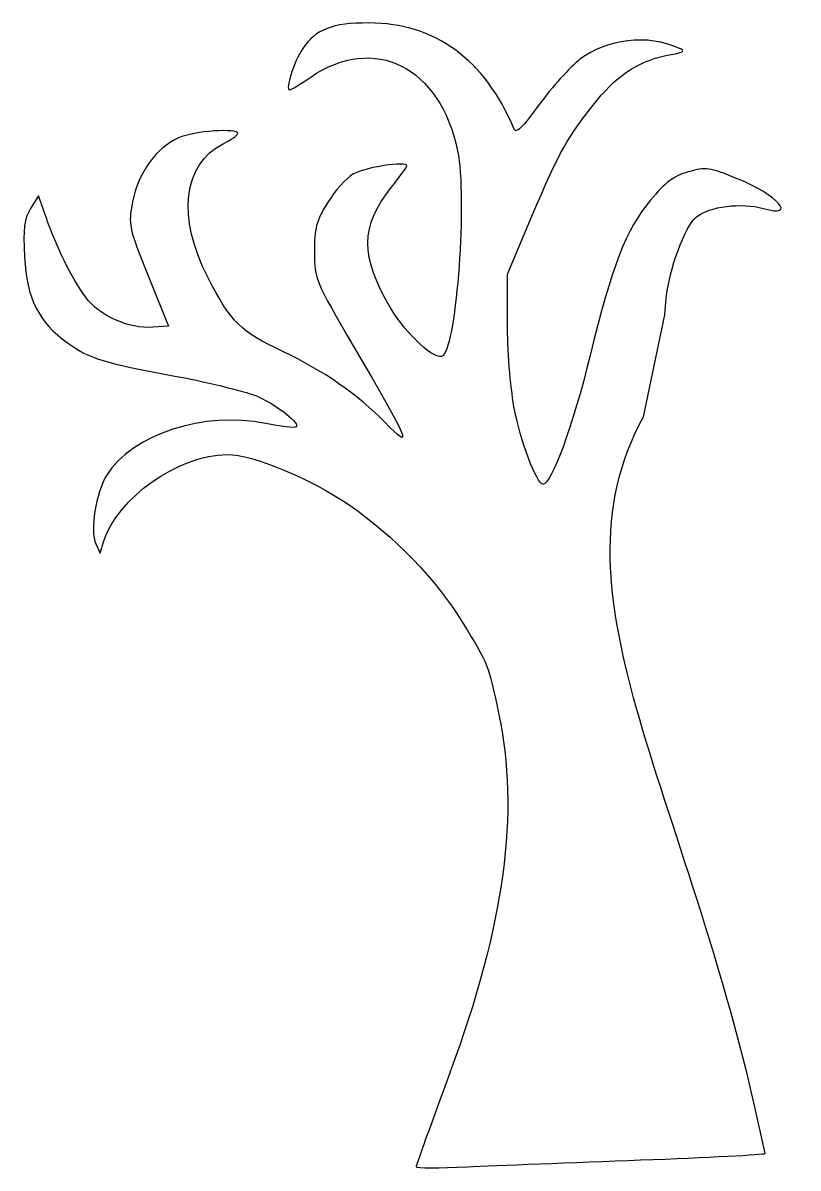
# Model space of a CAD drawing. Header units: centimetres. Extents: x -12.9 to -0.2, y -8.4 to 10.3.
import ezdxf

# ---------------------------------------------------------------- set-up
doc = ezdxf.new("R2010")
doc.units = ezdxf.units.CM
doc.header["$MEASUREMENT"] = 0
doc.layers.add('Layer 1', color=7, linetype='Continuous')

msp = doc.modelspace()

# ---------------------------------------------------------------- linework, layer by layer
at = {"layer": 'Layer 1'}
msp.add_open_spline([(-6.46775, -8.35456), (-6.46775, -8.33454), (-6.21995, -7.64496), (-5.91708, -6.82218), (-5.91708, -6.82218), (-5.02586, -4.40102), (-4.7801, -2.58333), (-5.12498, -0.96367), (-5.12498, -0.96367), (-5.29621, -0.15953), (-5.28278, -0.19328), (-5.71289, 0.51307), (-5.71289, 0.51307), (-6.12865, 1.19584), (-6.83894, 1.93461), (-7.54092, 2.41439), (-7.54092, 2.41439), (-8.19915, 2.86426), (-9.1215, 3.24787), (-9.54056, 3.24606), (-9.54056, 3.24606), (-10.33787, 3.2426), (-11.33472, 2.53818), (-11.55366, 1.82351), (-11.55366, 1.82351), (-11.55366, 1.82351), (-11.60934, 1.64173), (-11.60934, 1.64173), (-11.60934, 1.64173), (-11.60934, 1.64173), (-11.68045, 1.79321), (-11.68045, 1.79321), (-11.68045, 1.79321), (-11.77865, 2.00239), (-11.68024, 2.62323), (-11.50397, 2.90664), (-11.50397, 2.90664), (-11.08851, 3.57465), (-9.91346, 3.95874), (-8.91661, 3.75239), (-8.91661, 3.75239), (-8.66784, 3.7009), (-8.44393, 3.67538), (-8.41904, 3.69568), (-8.41904, 3.69568), (-8.3501, 3.75191), (-8.69713, 4.02968), (-9.03055, 4.18513), (-9.03055, 4.18513), (-9.19397, 4.26133), (-9.79567, 4.4118), (-10.36766, 4.51953), (-10.36766, 4.51953), (-11.60229, 4.75205), (-11.77749, 4.80613), (-12.14207, 5.06722), (-12.14207, 5.06722), (-12.61151, 5.40342), (-12.80489, 5.78977), (-12.8412, 6.46399), (-12.8412, 6.46399), (-12.86658, 6.9354), (-12.84783, 7.08377), (-12.74173, 7.25112), (-12.74173, 7.25112), (-12.74173, 7.25112), (-12.61099, 7.45735), (-12.61099, 7.45735), (-12.61099, 7.45735), (-12.61099, 7.45735), (-12.48466, 7.09435), (-12.48466, 7.09435), (-12.48466, 7.09435), (-12.32206, 6.62713), (-12.07607, 6.13112), (-11.84926, 5.81317), (-11.84926, 5.81317), (-11.63476, 5.51246), (-11.14026, 5.28989), (-10.75085, 5.31877), (-10.75085, 5.31877), (-10.75085, 5.31877), (-10.49475, 5.33777), (-10.49475, 5.33777), (-10.49475, 5.33777), (-10.49475, 5.33777), (-10.82595, 6.15574), (-10.82595, 6.15574), (-10.82595, 6.15574), (-11.14442, 6.94226), (-11.15431, 6.98856), (-11.08323, 7.35976), (-11.08323, 7.35976), (-10.99343, 7.82873), (-10.69061, 8.25042), (-10.33167, 8.40634), (-10.33167, 8.40634), (-10.07884, 8.51617), (-9.36185, 8.566), (-9.36768, 8.47334), (-9.36768, 8.47334), (-9.36926, 8.44834), (-9.4779, 8.37336), (-9.60911, 8.30671), (-9.60911, 8.30671), (-10.26377, 7.97417), (-10.3597, 7.11704), (-9.85323, 6.12545), (-9.85323, 6.12545), (-9.48438, 5.4033), (-9.32876, 5.24983), (-8.63379, 4.92286), (-8.63379, 4.92286), (-7.98495, 4.6176), (-7.40993, 4.2185), (-6.9758, 3.77212), (-6.9758, 3.77212), (-6.50069, 3.28359), (-6.56498, 3.43931), (-7.48995, 5.01728), (-7.48995, 5.01728), (-8.10202, 6.06145), (-8.11907, 6.10257), (-8.12255, 6.5425), (-8.12255, 6.5425), (-8.12557, 6.92473), (-8.09267, 7.04879), (-7.90978, 7.34501), (-7.90978, 7.34501), (-7.79079, 7.53772), (-7.60533, 7.74732), (-7.49764, 7.8108), (-7.49764, 7.8108), (-7.30989, 7.92146), (-6.61632, 8.0311), (-6.61632, 7.95012), (-6.61632, 7.95012), (-6.61632, 7.92861), (-6.73148, 7.76828), (-6.87224, 7.59384), (-6.87224, 7.59384), (-7.37539, 6.97027), (-7.37789, 6.46773), (-6.88199, 5.63347), (-6.88199, 5.63347), (-6.61955, 5.19196), (-6.14336, 4.75724), (-6.03056, 4.85619), (-6.03056, 4.85619), (-5.80513, 5.05396), (-5.63499, 7.43077), (-5.79188, 8.19051), (-5.79188, 8.19051), (-6.07563, 9.56459), (-7.14324, 10.10133), (-8.18309, 9.39271), (-8.18309, 9.39271), (-8.3505, 9.27862), (-8.50474, 9.18528), (-8.52585, 9.18528), (-8.52585, 9.18528), (-8.60335, 9.18528), (-8.45635, 9.64611), (-8.31151, 9.85724), (-8.31151, 9.85724), (-8.09301, 10.17572), (-7.83506, 10.27602), (-7.23627, 10.27532), (-7.23627, 10.27532), (-6.16128, 10.27407), (-5.34083, 9.67608), (-4.87788, 8.55639), (-4.87788, 8.55639), (-4.84101, 8.46722), (-4.75037, 8.55264), (-4.45996, 8.95023), (-4.45996, 8.95023), (-4.256, 9.22947), (-3.96129, 9.55696), (-3.80506, 9.67798), (-3.80506, 9.67798), (-3.3652, 10.01871), (-2.69659, 10.09584), (-2.18944, 9.86434), (-2.18944, 9.86434), (-2.08038, 9.81456), (-2.09993, 9.79849), (-2.31396, 9.762), (-2.31396, 9.762), (-2.79437, 9.6801), (-3.17208, 9.44712), (-3.51864, 9.01894), (-3.51864, 9.01894), (-3.99767, 8.42709), (-4.1373, 8.17885), (-4.58222, 7.12802), (-4.58222, 7.12802), (-4.58222, 7.12802), (-4.98105, 6.18604), (-4.98105, 6.18604), (-4.98105, 6.18604), (-4.98105, 6.18604), (-4.98112, 5.39836), (-4.98112, 5.39836), (-4.98112, 5.39836), (-4.98116, 4.96514), (-4.93293, 4.34952), (-4.87394, 4.03033), (-4.87394, 4.03033), (-4.76979, 3.46678), (-4.50571, 2.76266), (-4.3985, 2.76266), (-4.3985, 2.76266), (-4.26365, 2.76266), (-3.91172, 3.72664), (-3.64005, 4.84012), (-3.64005, 4.84012), (-3.27744, 6.32634), (-3.057, 6.89507), (-2.653, 7.38664), (-2.653, 7.38664), (-2.408, 7.68473), (-2.2819, 7.77919), (-2.03656, 7.84837), (-2.03656, 7.84837), (-1.73773, 7.93264), (-1.71279, 7.92919), (-1.23603, 7.73775), (-1.23603, 7.73775), (-0.5822, 7.4752), (-0.24991, 7.09274), (-0.81532, 7.25351), (-0.81532, 7.25351), (-1.169, 7.35407), (-1.69716, 7.28769), (-1.90397, 7.11669), (-1.90397, 7.11669), (-2.09032, 6.96259), (-2.35355, 6.25232), (-2.39482, 5.7922), (-2.39482, 5.7922), (-2.39482, 5.7922), (-2.41928, 5.51954), (-2.41928, 5.51954), (-2.41928, 5.51954), (-2.41928, 5.51954), (-2.76798, 3.86077), (-2.76798, 3.86077), (-2.76798, 3.86077), (-4.38122, 0.9056), (-1.97342, -2.32478), (-0.78819, -8.13615), (-0.78819, -8.13615), (-0.81002, -8.15395), (-1.72079, -8.20155), (-2.81212, -8.24192), (-2.81212, -8.24192), (-3.90346, -8.28229), (-5.17243, -8.33234), (-5.63206, -8.35315), (-5.63206, -8.35315), (-6.09169, -8.37395), (-6.46775, -8.37459), (-6.46775, -8.35456)], degree=3, knots=[0, 0, 0, 0, 0.01492537, 0.01492537, 0.01492537, 0.01492537, 0.02985075, 0.02985075, 0.02985075, 0.02985075, 0.04477612, 0.04477612, 0.04477612, 0.04477612, 0.05970149, 0.05970149, 0.05970149, 0.05970149, 0.07462687, 0.07462687, 0.07462687, 0.07462687, 0.08955224, 0.08955224, 0.08955224, 0.08955224, 0.10447761, 0.10447761, 0.10447761, 0.10447761, 0.11940299, 0.11940299, 0.11940299, 0.11940299, 0.13432836, 0.13432836, 0.13432836, 0.13432836, 0.14925373, 0.14925373, 0.14925373, 0.14925373, 0.1641791, 0.1641791, 0.1641791, 0.1641791, 0.17910448, 0.17910448, 0.17910448, 0.17910448, 0.19402985, 0.19402985, 0.19402985, 0.19402985, 0.20895522, 0.20895522, 0.20895522, 0.20895522, 0.2238806, 0.2238806, 0.2238806, 0.2238806, 0.23880597, 0.23880597, 0.23880597, 0.23880597, 0.25373134, 0.25373134, 0.25373134, 0.25373134, 0.26865672, 0.26865672, 0.26865672, 0.26865672, 0.28358209, 0.28358209, 0.28358209, 0.28358209, 0.29850746, 0.29850746, 0.29850746, 0.29850746, 0.31343284, 0.31343284, 0.31343284, 0.31343284, 0.32835821, 0.32835821, 0.32835821, 0.32835821, 0.34328358, 0.34328358, 0.34328358, 0.34328358, 0.35820896, 0.35820896, 0.35820896, 0.35820896, 0.37313433, 0.37313433, 0.37313433, 0.37313433, 0.3880597, 0.3880597, 0.3880597, 0.3880597, 0.40298507, 0.40298507, 0.40298507, 0.40298507, 0.41791045, 0.41791045, 0.41791045, 0.41791045, 0.43283582, 0.43283582, 0.43283582, 0.43283582, 0.44776119, 0.44776119, 0.44776119, 0.44776119, 0.46268657, 0.46268657, 0.46268657, 0.46268657, 0.47761194, 0.47761194, 0.47761194, 0.47761194, 0.49253731, 0.49253731, 0.49253731, 0.49253731, 0.50746269, 0.50746269, 0.50746269, 0.50746269, 0.52238806, 0.52238806, 0.52238806, 0.52238806, 0.53731343, 0.53731343, 0.53731343, 0.53731343, 0.55223881, 0.55223881, 0.55223881, 0.55223881, 0.56716418, 0.56716418, 0.56716418, 0.56716418, 0.58208955, 0.58208955, 0.58208955, 0.58208955, 0.59701493, 0.59701493, 0.59701493, 0.59701493, 0.6119403, 0.6119403, 0.6119403, 0.6119403, 0.62686567, 0.62686567, 0.62686567, 0.62686567, 0.64179104, 0.64179104, 0.64179104, 0.64179104, 0.65671642, 0.65671642, 0.65671642, 0.65671642, 0.67164179, 0.67164179, 0.67164179, 0.67164179, 0.68656716, 0.68656716, 0.68656716, 0.68656716, 0.70149254, 0.70149254, 0.70149254, 0.70149254, 0.71641791, 0.71641791, 0.71641791, 0.71641791, 0.73134328, 0.73134328, 0.73134328, 0.73134328, 0.74626866, 0.74626866, 0.74626866, 0.74626866, 0.76119403, 0.76119403, 0.76119403, 0.76119403, 0.7761194, 0.7761194, 0.7761194, 0.7761194, 0.79104478, 0.79104478, 0.79104478, 0.79104478, 0.80597015, 0.80597015, 0.80597015, 0.80597015, 0.82089552, 0.82089552, 0.82089552, 0.82089552, 0.8358209, 0.8358209, 0.8358209, 0.8358209, 0.85074627, 0.85074627, 0.85074627, 0.85074627, 0.86567164, 0.86567164, 0.86567164, 0.86567164, 0.88059701, 0.88059701, 0.88059701, 0.88059701, 0.89552239, 0.89552239, 0.89552239, 0.89552239, 0.91044776, 0.91044776, 0.91044776, 0.91044776, 0.92537313, 0.92537313, 0.92537313, 0.92537313, 0.94029851, 0.94029851, 0.94029851, 0.94029851, 0.95522388, 0.95522388, 0.95522388, 0.95522388, 0.97014925, 0.97014925, 0.97014925, 0.97014925, 1, 1, 1, 1], dxfattribs=at)

doc.saveas('drawing.dxf')
